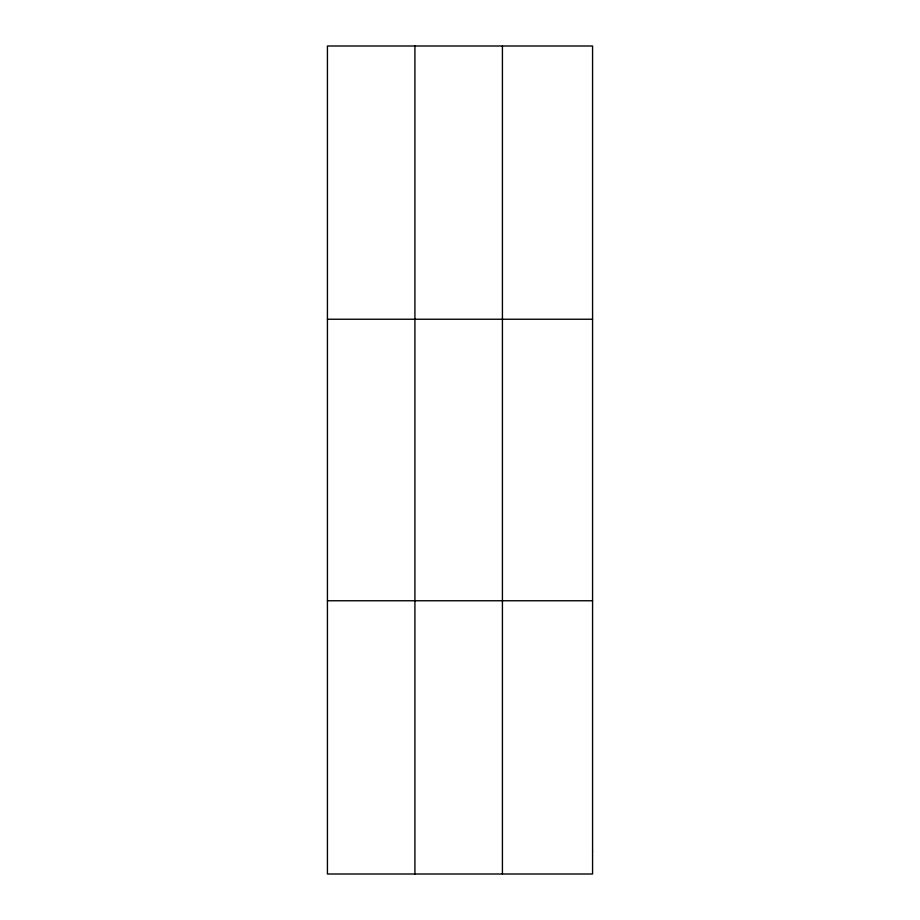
<?xml version="1.0" encoding="UTF-8"?>
<svg xmlns="http://www.w3.org/2000/svg" width="920" height="920" viewBox="0 0 920 920"><rect width="100%" height="100%" fill="white"/><g stroke="black" fill="none" stroke-linecap="round" stroke-linejoin="round"><path stroke-width="1.38" d="M414.92 874L414.92 46M502.423 874L502.423 46M327.428 319.24L592.572 319.24M327.428 600.76L592.572 600.76M592.572 851.23L592.572 874L327.428 874L327.428 46L592.572 46L592.572 851.23"/></g></svg>
